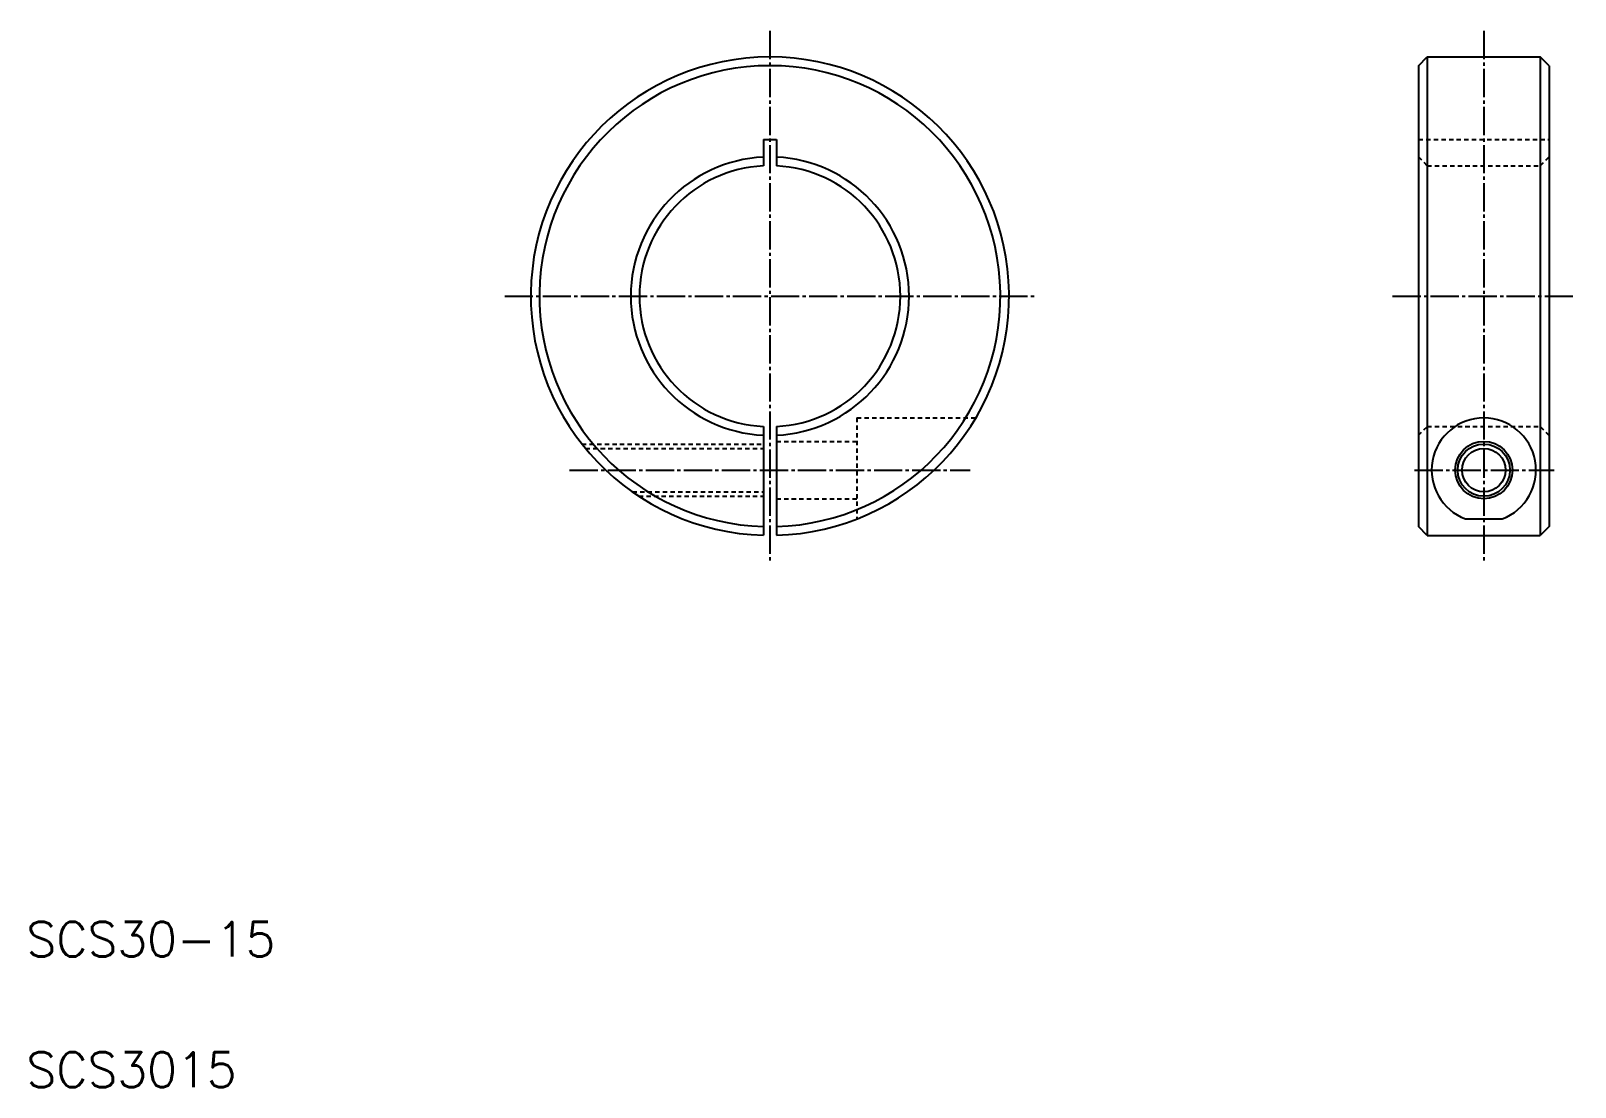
# Model space of a CAD drawing. Extents: x 11 to 188, y 10 to 131.
import ezdxf

# ---------------------------------------------------------------- set-up
doc = ezdxf.new("R2010")
doc.units = 0
doc.header["$LTSCALE"] = 0.25
doc.linetypes.add('CENTER', pattern=[17.5, 13, -1.5, 1.5, -1.5])
doc.linetypes.add('DASHED', pattern=[3.5, 2, -1.5])
doc.layers.get('0').update_dxf_attribs({"linetype": 'CONTINUOUS'})
doc.layers.add('CENTER', color=1, linetype='CENTER')
doc.styles.get("Standard").update_dxf_attribs({"font": 'txt.shx'})

msp = doc.modelspace()

# ---------------------------------------------------------------- linework, layer by layer
at = {"color": 7, "linetype": 'CONTINUOUS'}
for p, q in [((170.087084, 127.441168), (171.087084, 128.441168)), ((171.087084, 128.441168), (184.087084, 128.441168)), ((171.087084, 128.441168), (171.087084, 73.441168)), ((185.087084, 127.441168), (184.087084, 128.441168)), ((184.087084, 128.441168), (184.087084, 73.441168)), ((170.087084, 127.441168), (170.087084, 74.441168)), ((185.087084, 127.441168), (185.087084, 74.441168)), ((94.746561, 118.941168), (96.246561, 118.941168)), ((94.746561, 118.941168), (94.746561, 115.922406)), ((96.246561, 118.941168), (96.246561, 115.922406)), ((94.746561, 85.95993), (94.746561, 73.451397)), ((96.246561, 85.95993), (96.246561, 73.451397)), ((175.478747, 75.323792), (179.695422, 75.323792)), ((171.087084, 73.441168), (170.087084, 74.441168)), ((171.087084, 73.441168), (184.087084, 73.441168)), ((185.087084, 74.441168), (184.087084, 73.441168))]:
    msp.add_line(p, q, dxfattribs=at)
at = {"color": 3, "linetype": 'DASHED'}
for p, q in [((170.087084, 118.941168), (185.087084, 118.941168)), ((171.087084, 115.941168), (170.087084, 116.941168)), ((171.087084, 115.941168), (184.087084, 115.941168)), ((184.087084, 115.94117), (185.087084, 116.941168)), ((105.496561, 86.941168), (105.496561, 75.323792)), ((105.496561, 86.941168), (119.166162, 86.941168)), ((170.087084, 84.941168), (171.087084, 85.941167)), ((171.087084, 85.941168), (184.087084, 85.941168)), ((184.087084, 85.941166), (185.087084, 84.941168)), ((73.880594, 83.941168), (94.746561, 83.941168)), ((96.246561, 84.241167), (105.496561, 84.241167)), ((74.283358, 83.441168), (94.746561, 83.441168)), ((79.685171, 78.441168), (94.746561, 78.441168)), ((80.421747, 77.941168), (94.746561, 77.941168)), ((96.246561, 77.641169), (105.496561, 77.641169))]:
    msp.add_line(p, q, dxfattribs=at)
msp.add_line((184.087084, 114.691168), (184.087084, 114.691268))
at = {"color": 7, "linetype": 'CONTINUOUS'}
for radius in [3.3, 2.5]:
    msp.add_circle((177.587084, 80.941168), radius, dxfattribs=at)
at = {"color": 3, "linetype": 'CONTINUOUS'}
msp.add_circle((177.587084, 80.941168), 3, dxfattribs=at)
at = {"color": 7, "linetype": 'CONTINUOUS'}
for centre, radius, start, end in [((95.496561, 100.941168), 27.5, 271.56281, 268.4372), ((95.496561, 100.941168), 26.5, 271.6218, 268.37821), ((95.496561, 100.941168), 16, 92.686726, 267.31328), ((95.496561, 100.941168), 15, 92.865984, 267.13403), ((95.496561, 100.941168), 16, 272.68673, 87.313272), ((95.496561, 100.941168), 15, 272.86599, 87.134014), ((177.587084, 80.941168), 6, 290.572331, 249.427669)]:
    msp.add_arc(centre, radius, start, end, dxfattribs=at)
at = {"layer": 'CENTER', "color": 1, "linetype": 'CENTER'}
for p, q in [((95.496561, 131.441168), (95.496561, 70.441168)), ((177.587084, 131.441168), (177.587084, 70.441168)), ((64.996561, 100.941168), (125.996561, 100.941168)), ((167.087084, 100.941168), (188.087084, 100.941168)), ((72.469404, 80.941168), (118.523719, 80.941168)), ((169.631341, 80.941168), (185.672894, 80.941168))]:
    msp.add_line(p, q, dxfattribs=at)

# ---------------------------------------------------------------- texts
for s, p in [('SCS30-15', (10, 25)), ('SCS3015', (10, 10))]:
    msp.add_text(s, height=4).set_placement(p)

doc.saveas('drawing.dxf')
